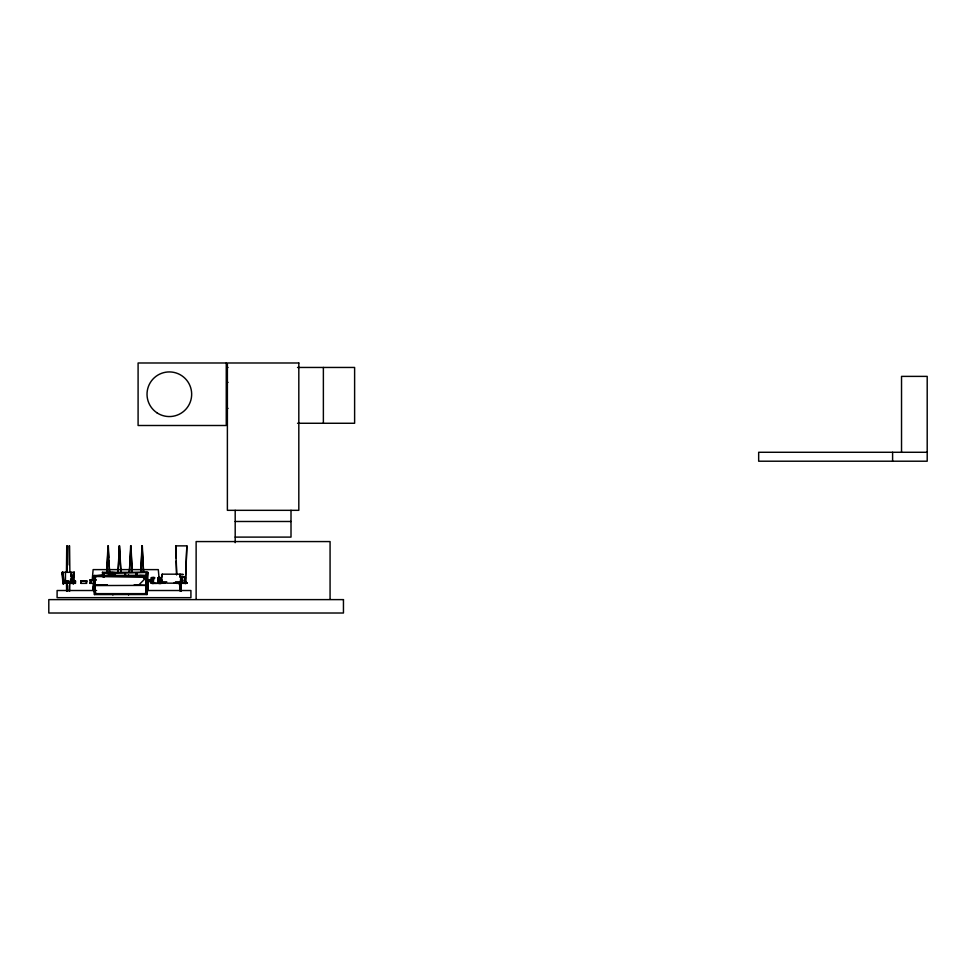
<?xml version="1.0" encoding="UTF-8"?>
<svg xmlns="http://www.w3.org/2000/svg" width="976" height="976" viewBox="0 0 976 976"><rect width="100%" height="100%" fill="white"/><g stroke="black" fill="none" stroke-linecap="round" stroke-linejoin="round"><path stroke-width="1.46" d="M153.305 583.367L151.365 583.258L151.378 577.633L153.378 577.572M182.109 583.367L182.183 579.024L180.853 578.634L180.67 579.683L181.926 579.854L182.109 583.367L176.973 582.928L181.316 582.513L182.183 579.024M125.184 575.657L125.196 572.985L147.827 572.326L147.766 583.392L146.571 581.44M153.378 583.367L151.353 583.245L151.378 577.633L154.513 577.572L152.512 577.633M180.67 579.683L181.316 579.756L181.304 582.526L176.973 583.282L182.17 583.306M66.453 572.326L66.746 545.84M67.015 572.326L67.32 545.84M113.765 575.169L113.802 572.326L115.278 573.266L125.196 572.985L125.77 575.803M136.445 575.657L136.481 572.985L137.079 575.803M147.791 590.297L147.205 575.315L146.522 575.803L146.266 592.298L144.924 593.64L96.514 593.64L95.172 592.298L94.404 583.331L94.965 575.84L94.135 575.498L93.11 588.845L93.781 591.651M102.724 576.584L102.468 572.326L103.444 572.949L103.371 576.975L103.517 574.193L104.249 574.193M69.113 591.188L69.223 585.624M69.686 591.188L69.869 581.44M95.172 585.563L146.266 585.393L146.424 577.341L144.924 576.157L94.965 575.84L94.452 594.579L147.01 594.543L146.522 575.803L139.763 575.486M93.367 590.395L94.135 575.498L147.205 575.315M94.221 590.956L94.404 583.331L89.999 583.367L89.999 579.89L92.232 579.756L93.123 569.618L158.307 569.618L159.064 578.304M176.546 574.693L175.704 545.865L186.855 545.865L185.513 582.465L184.903 581.123L185.806 583.184L186.831 583.367L185.123 580.854L186.855 582.953L185.806 583.197L184.952 581.33M155.916 583.282L156.697 583.367M186.855 545.865L185.294 583.807L184.94 581.123M70.479 580.134L74.115 572.326L73.444 583.672L72.773 581.44L74.115 572.326L62.208 572.326L62.879 583.672L65.331 582.184L62.879 583.672L63.55 581.44M147.803 590.407L146.839 583.331L146.266 592.298L146.522 575.803L144.924 576.157L146.266 577.511L148.035 587.564L147.108 583.587L146.29 583.733L147.022 590.944M81.301 583.367L80.849 580.915L86.644 580.903L80.849 580.964L86.644 580.903L86.205 583.367M173.874 583.062L184.183 583.367L184.281 580.622L185.037 580.647L185.33 583.331L185.489 577.524M186.831 583.367L185.806 583.184L186.855 582.953L185.257 581.001L186.855 582.953M147.51 591.175L147.998 584.526L147.108 583.587M73.651 576.365L74.115 572.326L73.224 583.672L72.773 581.44L64.111 581.44L63.44 583.672L67.015 581.44L67.21 591.188M73.493 579.415L73.115 583.672L73.334 579.049M73.737 576.584L74.115 572.326M63.928 580.134L62.781 572.326L63.672 583.672L63.928 580.83M146.632 575.779L146.925 572.949M93.525 590.431L94.465 583.819L93.537 583.624L93.964 590.895M70.748 576.23L71.407 572.326L71.431 581.44L73.017 581.733M180.755 578.646L180.218 581.818L175.521 581.818L175.521 583.172L166.689 583.172L166.689 581.818L161.992 581.818L161.455 578.646L162.223 574.169L179.938 574.193L180.755 578.646L179.938 574.193M162.223 574.169L161.455 578.634L161.992 581.818M101.675 575.389L94.965 575.84L95.172 592.298L95.172 577.511L96.514 576.157L95.404 576.487L93.11 588.845L94.391 583.563M63.672 583.672L64.111 581.44L67.612 581.574M135.896 575.803L136.481 572.985M124.586 575.803L125.196 572.985M67.344 580.988L68.21 581.44L64.636 581.83L65.099 581.44M158.149 578.731L158.405 577.621L160.149 577.633L160.113 583.355L165.225 582.928L160.881 582.513L161.345 578.634L160.027 579.024C161.626 589.455 157.539 578.292 161.345 578.634M159.283 578.731L159.356 577.572M151.353 583.245L153.195 583.062A9.992 9.992 0 0 0 153.195 577.877L153.305 577.572M154.281 583.221L152.549 583.355L154.22 583.148M184.501 583.331L184.891 577.097L180.401 577.084M158.002 577.658L158.344 577.877A9.992 9.992 0 0 0 158.344 583.062L160.162 583.245L158.149 583.367M185.269 580.647L184.281 580.622L184.586 576.633M94.452 594.579L94.404 583.331L93.537 583.624M159.283 583.367L161.296 583.258L161.284 579.036M89.999 583.367L92.732 579.89L95.721 579.915M102.797 585.124L107.275 584.905L95.172 584.905L95.404 576.487L146.424 577.341L143.557 578.475M159.356 583.367L161.308 583.245L161.284 577.633L158.149 577.572M146.424 577.341L138.653 585.124L134.163 584.905L146.266 585.393M67.015 581.44L63.44 583.672L62.781 572.326M67.32 581.44L68.1 580.988M81.301 580.915L86.657 580.964M154.83 583.367L155.623 583.367M181.707 583.331L184.159 583.062L176.314 583.367M161.528 579.683L160.894 579.744L160.881 582.513L165.225 583.282L160.04 583.306M146.656 581.879L151.085 581.476M103.846 577.194L103.444 572.949L112.545 572.326L112.545 574.193L103.444 572.949L103.578 577.194M101.675 575.486L94.965 575.84L95.172 577.511M161.199 583.355L160.467 580.915M227.384 367.452L228.006 367.452M297.521 367.452L354.617 367.452L354.617 423.267L297.521 423.267M227.384 382.36L228.006 382.36M227.384 408.371L228.006 408.371M927.2 452.278L758.669 452.278L758.669 461.209L927.2 461.209L927.2 376.382L901.531 376.382L901.531 452.278M235.192 521.489L291.007 521.489M235.192 537.105L291.007 537.105L291.007 510.326M102.468 572.326L147.827 572.326L146.766 581.44L146.034 572.326M179.743 576.633L183.256 576.633M154.659 577.658L154.318 577.877A9.992 9.992 0 0 1 154.44 578.353L154.245 577.621L154.513 578.731M159.125 577.658L159.356 578.353A9.992 9.992 0 0 1 159.466 577.877L159.283 577.572M89.999 579.89L96.148 579.89M146.18 579.89L152.244 579.89M72.126 581.135L75.518 581.135L75.518 583.367L66.478 583.367L66.478 581.135M160.467 581.135L161.138 581.135M69.369 583.148L73.395 583.367M180.841 583.16L181.743 583.16M96.575 590.517L57.108 590.517L57.096 597.666L190.918 597.666L190.918 590.517L146.876 590.517M146.498 580.391L152.463 580.439M180.45 574.486L183.244 574.474L180.292 574.486M152.585 583.355L154.257 583.343M152.488 583.245L154.245 583.282M80.849 580.964L86.205 580.915M92.732 579.89L95.746 580.171M103.444 572.949L112.545 574.193M184.891 576.682L185.367 577.097M181.316 579.756L181.926 579.854L180.853 578.634M158.222 577.572L158.405 583.282L160.064 583.355L158.441 583.148M75.518 581.135L74.847 580.915L74.957 583.367M74.957 581.135L74.286 581.135M146.29 583.733L147.998 584.526L148.084 590.309M146.839 583.331L147.998 584.526M67.137 580.915L68.039 583.148M153.305 578.353L153.122 577.621L153.086 583.148M62.976 577.536L62.208 572.326L62.989 582.257M180.499 591.029L179.389 582.538L180.328 591.029M108.678 557.613L107.982 545.84L106.701 572.326L108.299 545.84L109.568 572.326L108.861 560.553M115.278 573.266L115.375 575.986M175.704 545.865L176.144 558.004M176.253 561.041L176.754 574.693M146.522 575.803L146.937 594.567M66.453 581.44L66.636 591.188M69.577 545.84L69.869 572.326M69.015 545.84L69.223 564.97M65.453 572.326L65.477 581.44M892.601 452.278L892.601 461.209M330.071 599.325L330.071 541.57L196.127 541.57L196.127 599.325M323.373 367.452L323.373 423.267M235.192 510.326L235.192 542.693M161.43 579.89L161.43 583.367L151.524 583.367L151.524 581.135M128.564 574.815L128.564 576.157M128.564 593.64L128.564 594.982M112.874 574.815L112.874 576.157M112.874 593.64L112.874 594.982M103.517 574.193L103.517 577.097M86.657 580.915L86.657 583.367L80.849 583.367L80.849 580.915M119.316 545.84L118.047 572.326L119.633 545.84L120.902 572.326L119.316 545.84M130.662 545.84L129.381 572.326L130.979 545.84L132.248 572.326L130.662 545.84M141.996 545.84L140.727 572.326L142.313 545.84L143.582 572.326L141.996 545.84M159.539 583.282L161.296 583.258L159.539 583.282M176.754 583.184L175.692 582.953L176.754 583.184M226.261 362.987L138.092 362.987L138.092 425.499L226.261 425.499L226.261 362.987M298.815 362.987L227.384 362.987L227.384 510.326L298.815 510.326L298.815 362.987M343.454 599.618L48.8 599.618L48.8 613.013L343.454 613.013L343.454 599.618M180.475 591.029L179.389 582.538L180.353 591.029M181.121 591.029L180.731 582.538L181.097 591.029M156.831 412.726A22.326 22.326 0 0 0 191.613 395.841A22.326 22.326 0 0 0 159.588 374.162A22.326 22.326 0 0 0 156.831 412.726"/></g></svg>
